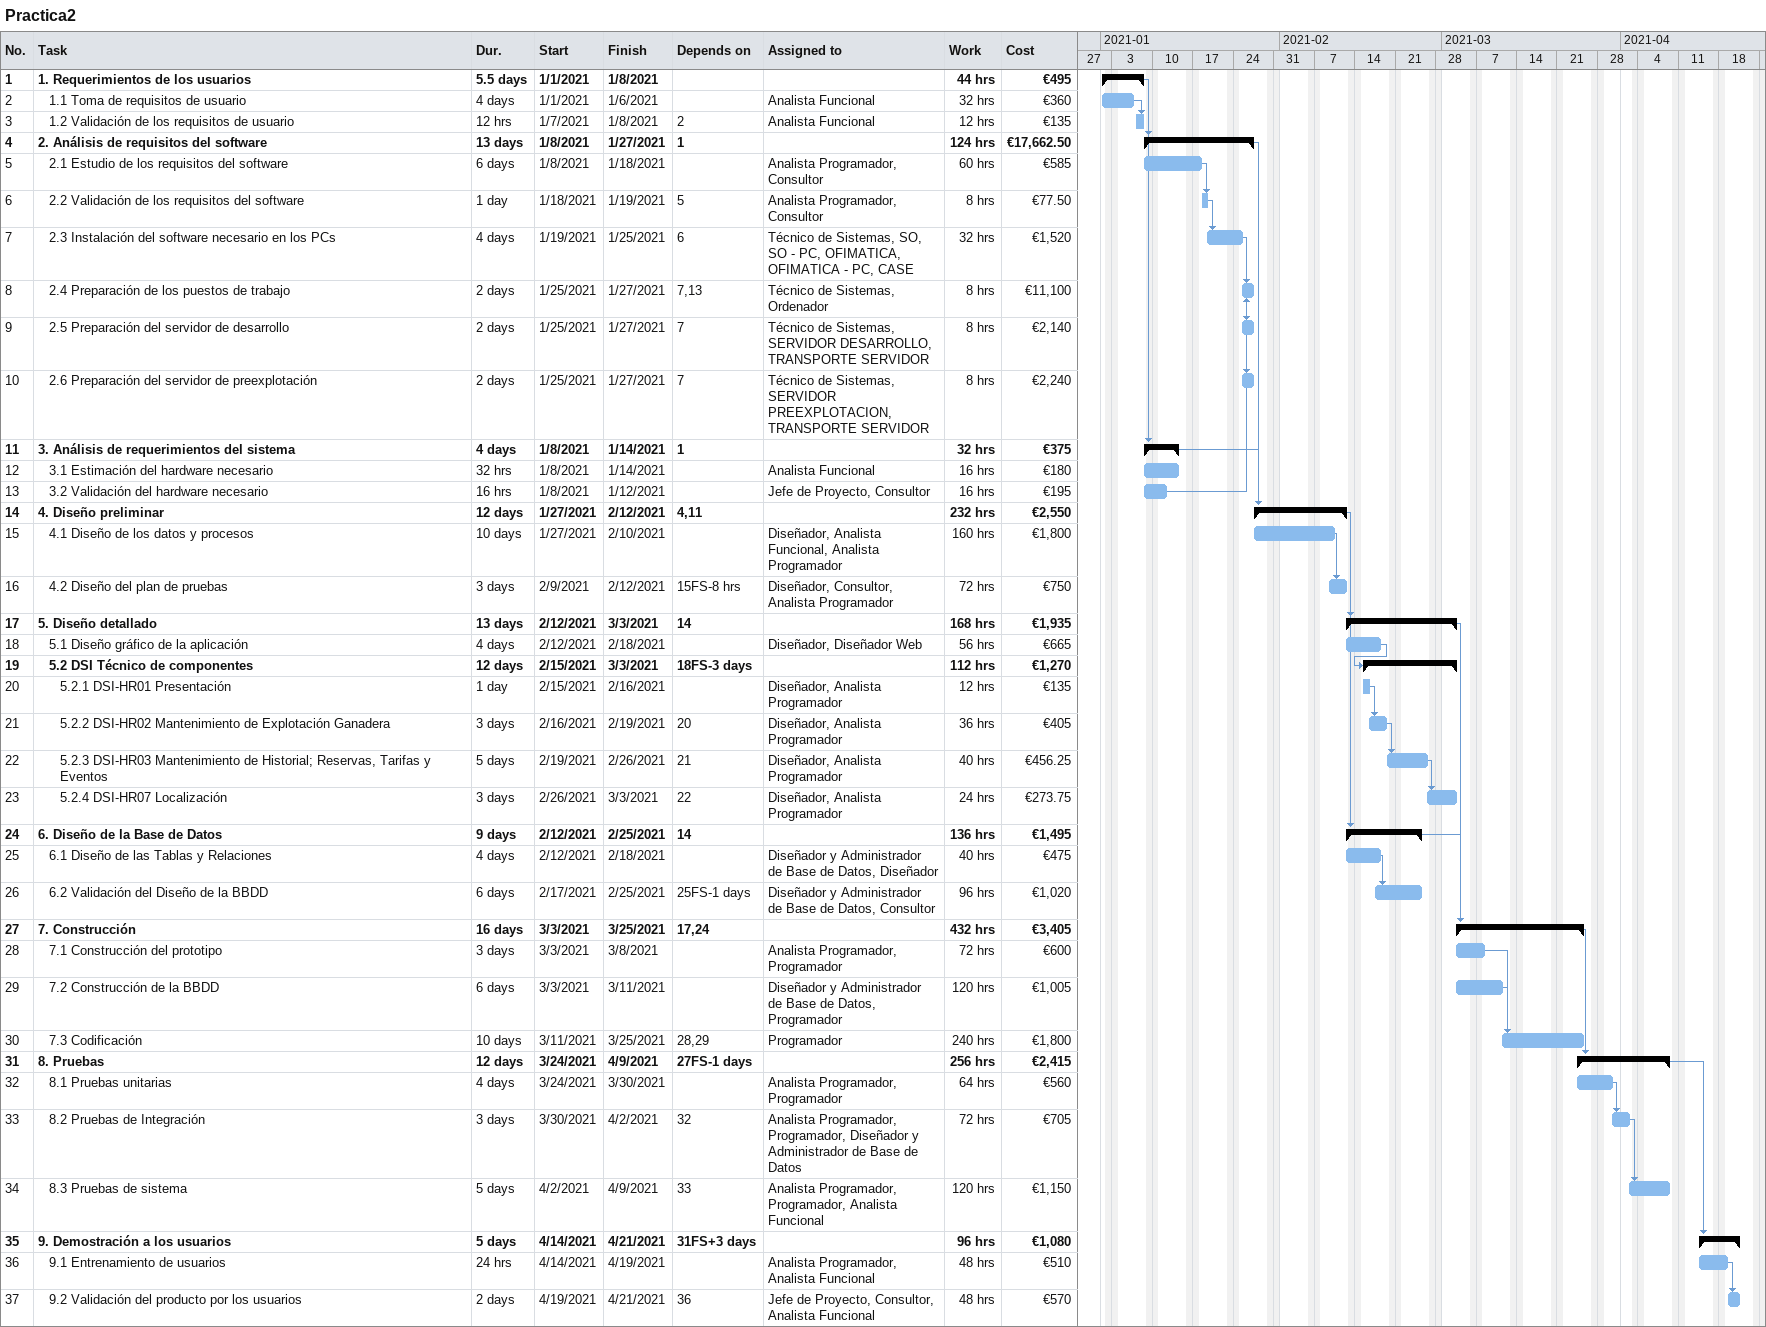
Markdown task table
Practica2

| ID | Level | Task | Duration | Start | Finish | Predecessors | Resources | Work (h) | Cost (€) |
|---|---|---|---|---|---|---|---|---|---|
| 1 | 1 | **1. Requerimientos de los usuarios** | 5.5d | 2021-01-01 | 2021-01-08 |  |  | 44 | 495 |
| 2 | 2 | 1.1 Toma de requisitos de usuario | 4d | 2021-01-01 | 2021-01-06 |  | Analista Funcional | 32 | 360 |
| 3 | 2 | 1.2 Validación de los requisitos de usuario | 12h | 2021-01-07 | 2021-01-08 | 2 | Analista Funcional | 12 | 135 |
| 4 | 1 | **2. Análisis de requisitos del software** | 13d | 2021-01-08 | 2021-01-27 | 1 |  | 124 | 17662.50 |
| 5 | 2 | 2.1 Estudio de los requisitos del software | 6d | 2021-01-08 | 2021-01-18 |  | Analista Programador, Consultor | 60 | 585 |
| 6 | 2 | 2.2 Validación de los requisitos del software | 1d | 2021-01-18 | 2021-01-19 | 5 | Analista Programador, Consultor | 8 | 77.50 |
| 7 | 2 | 2.3 Instalación del software necesario en los PCs | 4d | 2021-01-19 | 2021-01-25 | 6 | Técnico de Sistemas, SO, SO - PC, OFIMATICA, OFIMATICA - PC, CASE | 32 | 1520 |
| 8 | 2 | 2.4 Preparación de los puestos de trabajo | 2d | 2021-01-25 | 2021-01-27 | 7, 13 | Técnico de Sistemas, Ordenador | 8 | 11100 |
| 9 | 2 | 2.5 Preparación del servidor de desarrollo | 2d | 2021-01-25 | 2021-01-27 | 7 | Técnico de Sistemas, SERVIDOR DESARROLLO, TRANSPORTE SERVIDOR | 8 | 2140 |
| 10 | 2 | 2.6 Preparación del servidor de preexplotación | 2d | 2021-01-25 | 2021-01-27 | 7 | Técnico de Sistemas, SERVIDOR PREEXPLOTACION, TRANSPORTE SERVIDOR | 8 | 2240 |
| 11 | 1 | **3. Análisis de requerimientos del sistema** | 4d | 2021-01-08 | 2021-01-14 | 1 |  | 32 | 375 |
| 12 | 2 | 3.1 Estimación del hardware necesario | 32h | 2021-01-08 | 2021-01-14 |  | Analista Funcional | 16 | 180 |
| 13 | 2 | 3.2 Validación del hardware necesario | 16h | 2021-01-08 | 2021-01-12 |  | Jefe de Proyecto, Consultor | 16 | 195 |
| 14 | 1 | **4. Diseño preliminar** | 12d | 2021-01-27 | 2021-02-12 | 4, 11 |  | 232 | 2550 |
| 15 | 2 | 4.1 Diseño de los datos y procesos | 10d | 2021-01-27 | 2021-02-10 |  | Diseñador, Analista Funcional, Analista Programador | 160 | 1800 |
| 16 | 2 | 4.2 Diseño del plan de pruebas | 3d | 2021-02-09 | 2021-02-12 | 15FS-8h | Diseñador, Consultor, Analista Programador | 72 | 750 |
| 17 | 1 | **5. Diseño detallado** | 13d | 2021-02-12 | 2021-03-03 | 14 |  | 168 | 1935 |
| 18 | 2 | 5.1 Diseño gráfico de la aplicación | 4d | 2021-02-12 | 2021-02-18 |  | Diseñador, Diseñador Web | 56 | 665 |
| 19 | 2 | **5.2 DSI Técnico de componentes** | 12d | 2021-02-15 | 2021-03-03 | 18FS-3d |  | 112 | 1270 |
| 20 | 3 | 5.2.1 DSI-HR01 Presentación | 1d | 2021-02-15 | 2021-02-16 |  | Diseñador, Analista Programador | 12 | 135 |
| 21 | 3 | 5.2.2 DSI-HR02 Mantenimiento de Explotación Ganadera | 3d | 2021-02-16 | 2021-02-19 | 20 | Diseñador, Analista Programador | 36 | 405 |
| 22 | 3 | 5.2.3 DSI-HR03 Mantenimiento de Historial; Reservas, Tarifas y Eventos | 5d | 2021-02-19 | 2021-02-26 | 21 | Diseñador, Analista Programador | 40 | 456.25 |
| 23 | 3 | 5.2.4 DSI-HR07 Localización | 3d | 2021-02-26 | 2021-03-03 | 22 | Diseñador, Analista Programador | 24 | 273.75 |
| 24 | 1 | **6. Diseño de la Base de Datos** | 9d | 2021-02-12 | 2021-02-25 | 14 |  | 136 | 1495 |
| 25 | 2 | 6.1 Diseño de las Tablas y Relaciones | 4d | 2021-02-12 | 2021-02-18 |  | Diseñador y Administrador de Base de Datos, Diseñador | 40 | 475 |
| 26 | 2 | 6.2 Validación del Diseño de la BBDD | 6d | 2021-02-17 | 2021-02-25 | 25FS-1d | Diseñador y Administrador de Base de Datos, Consultor | 96 | 1020 |
| 27 | 1 | **7. Construcción** | 16d | 2021-03-03 | 2021-03-25 | 17, 24 |  | 432 | 3405 |
| 28 | 2 | 7.1 Construcción del prototipo | 3d | 2021-03-03 | 2021-03-08 |  | Analista Programador, Programador | 72 | 600 |
| 29 | 2 | 7.2 Construcción de la BBDD | 6d | 2021-03-03 | 2021-03-11 |  | Diseñador y Administrador de Base de Datos, Programador | 120 | 1005 |
| 30 | 2 | 7.3 Codificación | 10d | 2021-03-11 | 2021-03-25 | 28, 29 | Programador | 240 | 1800 |
| 31 | 1 | **8. Pruebas** | 12d | 2021-03-24 | 2021-04-09 | 27FS-1d |  | 256 | 2415 |
| 32 | 2 | 8.1 Pruebas unitarias | 4d | 2021-03-24 | 2021-03-30 |  | Analista Programador, Programador | 64 | 560 |
| 33 | 2 | 8.2 Pruebas de Integración | 3d | 2021-03-30 | 2021-04-02 | 32 | Analista Programador, Programador, Diseñador y Administrador de Base de Datos | 72 | 705 |
| 34 | 2 | 8.3 Pruebas de sistema | 5d | 2021-04-02 | 2021-04-09 | 33 | Analista Programador, Programador, Analista Funcional | 120 | 1150 |
| 35 | 1 | **9. Demostración a los usuarios** | 5d | 2021-04-14 | 2021-04-21 | 31FS+3d |  | 96 | 1080 |
| 36 | 2 | 9.1 Entrenamiento de usuarios | 24h | 2021-04-14 | 2021-04-19 |  | Analista Programador, Analista Funcional | 48 | 510 |
| 37 | 2 | 9.2 Validación del producto por los usuarios | 2d | 2021-04-19 | 2021-04-21 | 36 | Jefe de Proyecto, Consultor, Analista Funcional | 48 | 570 |
